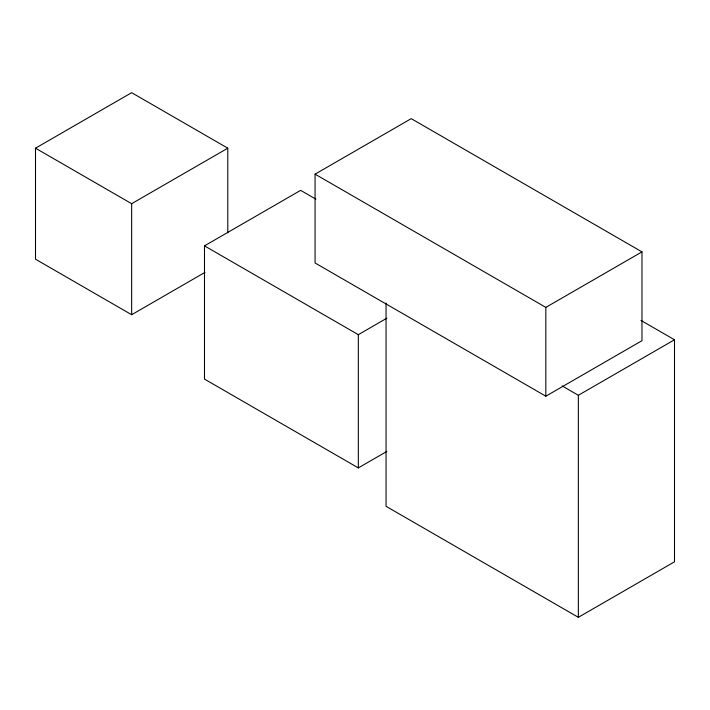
<?xml version="1.0" encoding="UTF-8"?>
<svg xmlns="http://www.w3.org/2000/svg" width="710" height="710" viewBox="0 0 710 710"><rect width="100%" height="100%" fill="white"/><g stroke="black" fill="none" stroke-linecap="round" stroke-linejoin="round"><path stroke-width="1.06" d="M204.95 272.4L131.652 314.716L35.5 259.203L35.5 148.186L131.652 92.673L227.795 148.186L227.795 232.827M35.5 148.186L131.652 203.69L227.795 148.186M315.071 174.154L411.223 118.65L641.973 251.873L641.973 340.693L545.83 396.198L315.071 262.975L315.071 174.154L545.83 307.386L641.973 251.873M386.879 451.418L358.319 467.908L204.489 379.087L204.489 245.864L300.632 190.351L315.923 199.173M204.489 245.864L358.319 334.676L386.879 318.186M562.089 385.894L578.348 395.284L674.5 339.77L674.5 561.814L578.348 617.327L386.054 506.31L386.054 303.037M641.015 320.441L674.5 339.77M578.348 395.284L578.348 617.327M545.83 307.386L545.83 396.198M358.319 334.676L358.319 467.908M131.652 203.69L131.652 314.716"/></g></svg>
